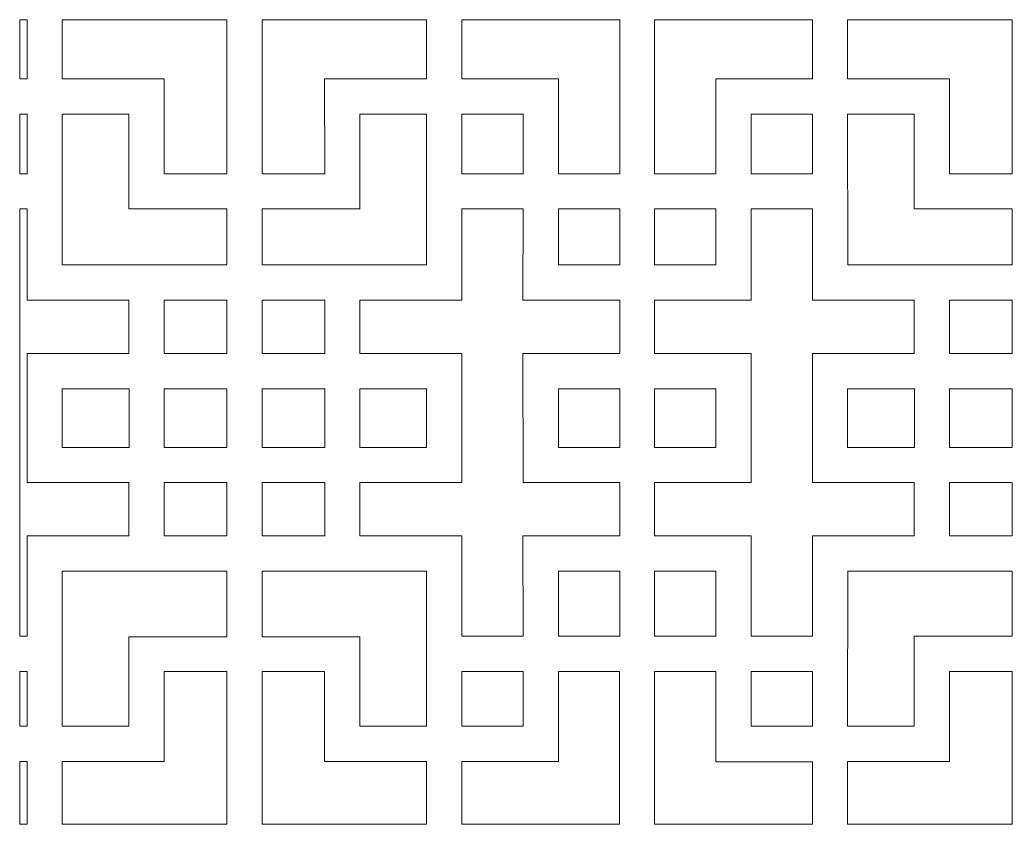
# Model space of a CAD drawing. Header units: centimetres. Extents: x -193 to 324, y -200 to 64.
# Drawn here: x -193.1 to -142.4, y -152.9 to -111.8 of the extents above; entities that cross this region are included whole.
import ezdxf

# ---------------------------------------------------------------- set-up
doc = ezdxf.new("R2010")
doc.units = ezdxf.units.CM
doc.header["$MEASUREMENT"] = 0
doc.layers.add('layer 1', color=7, linetype='Continuous')

msp = doc.modelspace()

# ---------------------------------------------------------------- linework, layer by layer
at = {"layer": 'layer 1', "color": 114, "lineweight": 9}
for points, knots in [([(-193.07662, -114.83932), (-193.07662, -114.83932), (-193.0766, -111.82932), (-193.0766, -111.82932), (-193.0766, -111.82932), (-193.0766, -111.82932), (-192.71046, -111.82932), (-192.71046, -111.82932), (-192.71046, -111.82932), (-192.71046, -111.82932), (-192.71046, -114.83932), (-192.71046, -114.83932), (-192.71046, -114.83932), (-192.71046, -114.83932), (-193.07662, -114.83932), (-193.07662, -114.83932)], [0, 0, 0, 0, 0.2, 0.2, 0.2, 0.2, 0.4, 0.4, 0.4, 0.4, 0.6, 0.6, 0.6, 0.6, 1, 1, 1, 1]), ([(-182.50546, -111.82932), (-182.50546, -111.82932), (-182.50546, -119.68432), (-182.50546, -119.68432), (-182.50546, -119.68432), (-182.50546, -119.68432), (-185.70546, -119.68432), (-185.70546, -119.68432), (-185.70546, -119.68432), (-185.70546, -119.68432), (-185.70296, -114.83932), (-185.70296, -114.83932), (-185.70296, -114.83932), (-185.70296, -114.83932), (-190.90796, -114.83932), (-190.90796, -114.83932), (-190.90796, -114.83932), (-190.90796, -114.83932), (-190.90796, -111.82932), (-190.90796, -111.82932), (-190.90796, -111.82932), (-190.90796, -111.82932), (-182.50546, -111.82932), (-182.50546, -111.82932)], [0, 0, 0, 0, 0.14285714, 0.14285714, 0.14285714, 0.14285714, 0.28571429, 0.28571429, 0.28571429, 0.28571429, 0.42857143, 0.42857143, 0.42857143, 0.42857143, 0.57142857, 0.57142857, 0.57142857, 0.57142857, 0.71428571, 0.71428571, 0.71428571, 0.71428571, 1, 1, 1, 1]), ([(-180.7059, -111.82932), (-180.7059, -111.82932), (-180.7059, -119.68432), (-180.7059, -119.68432), (-180.7059, -119.68432), (-180.7059, -119.68432), (-177.5059, -119.68432), (-177.5059, -119.68432), (-177.5059, -119.68432), (-177.5059, -119.68432), (-177.5084, -114.83932), (-177.5084, -114.83932), (-177.5084, -114.83932), (-177.5084, -114.83932), (-172.3034, -114.83932), (-172.3034, -114.83932), (-172.3034, -114.83932), (-172.3034, -114.83932), (-172.3034, -111.82932), (-172.3034, -111.82932), (-172.3034, -111.82932), (-172.3034, -111.82932), (-180.7059, -111.82932), (-180.7059, -111.82932)], [0, 0, 0, 0, 0.14285714, 0.14285714, 0.14285714, 0.14285714, 0.28571429, 0.28571429, 0.28571429, 0.28571429, 0.42857143, 0.42857143, 0.42857143, 0.42857143, 0.57142857, 0.57142857, 0.57142857, 0.57142857, 0.71428571, 0.71428571, 0.71428571, 0.71428571, 1, 1, 1, 1]), ([(-162.4384, -111.82932), (-162.4384, -111.82932), (-162.4384, -119.68432), (-162.4384, -119.68432), (-162.4384, -119.68432), (-162.4384, -119.68432), (-165.57091, -119.68432), (-165.57091, -119.68432), (-165.57091, -119.68432), (-165.57091, -119.68432), (-165.5684, -114.83932), (-165.5684, -114.83932), (-165.5684, -114.83932), (-165.5684, -114.83932), (-170.5009, -114.83932), (-170.5009, -114.83932), (-170.5009, -114.83932), (-170.5009, -114.83932), (-170.5009, -111.82932), (-170.5009, -111.82932), (-170.5009, -111.82932), (-170.5009, -111.82932), (-162.4384, -111.82932), (-162.4384, -111.82932)], [0, 0, 0, 0, 0.14285714, 0.14285714, 0.14285714, 0.14285714, 0.28571429, 0.28571429, 0.28571429, 0.28571429, 0.42857143, 0.42857143, 0.42857143, 0.42857143, 0.57142857, 0.57142857, 0.57142857, 0.57142857, 0.71428571, 0.71428571, 0.71428571, 0.71428571, 1, 1, 1, 1]), ([(-157.5284, -114.83932), (-157.5284, -114.83932), (-157.5284, -119.68432), (-157.5284, -119.68432), (-157.5284, -119.68432), (-157.5284, -119.68432), (-160.6584, -119.68432), (-160.6584, -119.68432), (-160.6584, -119.68432), (-160.6584, -119.68432), (-160.6584, -111.82932), (-160.6584, -111.82932), (-160.6584, -111.82932), (-160.6584, -111.82932), (-152.5959, -111.82932), (-152.5959, -111.82932), (-152.5959, -111.82932), (-152.5959, -111.82932), (-152.5959, -114.83932), (-152.5959, -114.83932), (-152.5959, -114.83932), (-152.5959, -114.83932), (-157.5284, -114.83932), (-157.5284, -114.83932)], [0, 0, 0, 0, 0.14285714, 0.14285714, 0.14285714, 0.14285714, 0.28571429, 0.28571429, 0.28571429, 0.28571429, 0.42857143, 0.42857143, 0.42857143, 0.42857143, 0.57142857, 0.57142857, 0.57142857, 0.57142857, 0.71428571, 0.71428571, 0.71428571, 0.71428571, 1, 1, 1, 1]), ([(-142.3909, -119.68432), (-142.3909, -119.68432), (-145.5909, -119.68432), (-145.5909, -119.68432), (-145.5909, -119.68432), (-145.5909, -119.68432), (-145.58841, -114.83932), (-145.58841, -114.83932), (-145.58841, -114.83932), (-145.58841, -114.83932), (-150.7934, -114.83932), (-150.7934, -114.83932), (-150.7934, -114.83932), (-150.7934, -114.83932), (-150.7934, -111.82932), (-150.7934, -111.82932), (-150.7934, -111.82932), (-150.7934, -111.82932), (-142.3909, -111.82932), (-142.3909, -111.82932), (-142.3909, -111.82932), (-142.3909, -111.82932), (-142.3909, -119.68432), (-142.3909, -119.68432)], [0, 0, 0, 0, 0.14285714, 0.14285714, 0.14285714, 0.14285714, 0.28571429, 0.28571429, 0.28571429, 0.28571429, 0.42857143, 0.42857143, 0.42857143, 0.42857143, 0.57142857, 0.57142857, 0.57142857, 0.57142857, 0.71428571, 0.71428571, 0.71428571, 0.71428571, 1, 1, 1, 1]), ([(-193.07662, -119.68682), (-193.07662, -119.68682), (-193.07662, -116.63932), (-193.07662, -116.63932), (-193.07662, -116.63932), (-193.07662, -116.63932), (-192.71046, -116.63932), (-192.71046, -116.63932), (-192.71046, -116.63932), (-192.71046, -116.63932), (-192.71046, -119.68682), (-192.71046, -119.68682), (-192.71046, -119.68682), (-192.71046, -119.68682), (-193.07662, -119.68682), (-193.07662, -119.68682)], [0, 0, 0, 0, 0.2, 0.2, 0.2, 0.2, 0.4, 0.4, 0.4, 0.4, 0.6, 0.6, 0.6, 0.6, 1, 1, 1, 1]), ([(-187.50546, -121.48682), (-187.50546, -121.48682), (-182.50546, -121.48182), (-182.50546, -121.48182), (-182.50546, -121.48182), (-182.50546, -121.48182), (-182.50546, -124.34182), (-182.50546, -124.34182), (-182.50546, -124.34182), (-182.50546, -124.34182), (-190.90796, -124.34182), (-190.90796, -124.34182), (-190.90796, -124.34182), (-190.90796, -124.34182), (-190.90796, -116.63932), (-190.90796, -116.63932), (-190.90796, -116.63932), (-190.90796, -116.63932), (-187.50546, -116.63932), (-187.50546, -116.63932), (-187.50546, -116.63932), (-187.50546, -116.63932), (-187.50546, -121.48682), (-187.50546, -121.48682)], [0, 0, 0, 0, 0.14285714, 0.14285714, 0.14285714, 0.14285714, 0.28571429, 0.28571429, 0.28571429, 0.28571429, 0.42857143, 0.42857143, 0.42857143, 0.42857143, 0.57142857, 0.57142857, 0.57142857, 0.57142857, 0.71428571, 0.71428571, 0.71428571, 0.71428571, 1, 1, 1, 1]), ([(-175.7059, -121.48682), (-175.7059, -121.48682), (-180.7059, -121.48182), (-180.7059, -121.48182), (-180.7059, -121.48182), (-180.7059, -121.48182), (-180.7059, -124.34182), (-180.7059, -124.34182), (-180.7059, -124.34182), (-180.7059, -124.34182), (-172.3034, -124.34182), (-172.3034, -124.34182), (-172.3034, -124.34182), (-172.3034, -124.34182), (-172.3034, -116.63932), (-172.3034, -116.63932), (-172.3034, -116.63932), (-172.3034, -116.63932), (-175.7059, -116.63932), (-175.7059, -116.63932), (-175.7059, -116.63932), (-175.7059, -116.63932), (-175.7059, -121.48682), (-175.7059, -121.48682)], [0, 0, 0, 0, 0.14285714, 0.14285714, 0.14285714, 0.14285714, 0.28571429, 0.28571429, 0.28571429, 0.28571429, 0.42857143, 0.42857143, 0.42857143, 0.42857143, 0.57142857, 0.57142857, 0.57142857, 0.57142857, 0.71428571, 0.71428571, 0.71428571, 0.71428571, 1, 1, 1, 1]), ([(-167.3684, -119.68682), (-167.3684, -119.68682), (-170.5009, -119.68682), (-170.5009, -119.68682), (-170.5009, -119.68682), (-170.5009, -119.68682), (-170.5009, -116.63932), (-170.5009, -116.63932), (-170.5009, -116.63932), (-170.5009, -116.63932), (-167.3684, -116.63932), (-167.3684, -116.63932), (-167.3684, -116.63932), (-167.3684, -116.63932), (-167.3684, -119.68682), (-167.3684, -119.68682)], [0, 0, 0, 0, 0.2, 0.2, 0.2, 0.2, 0.4, 0.4, 0.4, 0.4, 0.6, 0.6, 0.6, 0.6, 1, 1, 1, 1]), ([(-152.5959, -119.68682), (-152.5959, -119.68682), (-155.7284, -119.68682), (-155.7284, -119.68682), (-155.7284, -119.68682), (-155.7284, -119.68682), (-155.7284, -116.63932), (-155.7284, -116.63932), (-155.7284, -116.63932), (-155.7284, -116.63932), (-152.5959, -116.63932), (-152.5959, -116.63932), (-152.5959, -116.63932), (-152.5959, -116.63932), (-152.5959, -119.68682), (-152.5959, -119.68682)], [0, 0, 0, 0, 0.2, 0.2, 0.2, 0.2, 0.4, 0.4, 0.4, 0.4, 0.6, 0.6, 0.6, 0.6, 1, 1, 1, 1]), ([(-147.3909, -121.48682), (-147.3909, -121.48682), (-142.3909, -121.4856), (-142.3909, -121.4856), (-142.3909, -121.4856), (-142.3909, -121.4856), (-142.3909, -124.34182), (-142.3909, -124.34182), (-142.3909, -124.34182), (-142.3909, -124.34182), (-150.788, -124.34182), (-150.788, -124.34182), (-150.788, -124.34182), (-150.788, -124.34182), (-150.7934, -116.63932), (-150.7934, -116.63932), (-150.7934, -116.63932), (-150.7934, -116.63932), (-147.3909, -116.63932), (-147.3909, -116.63932), (-147.3909, -116.63932), (-147.3909, -116.63932), (-147.3909, -121.48682), (-147.3909, -121.48682)], [0, 0, 0, 0, 0.14285714, 0.14285714, 0.14285714, 0.14285714, 0.28571429, 0.28571429, 0.28571429, 0.28571429, 0.42857143, 0.42857143, 0.42857143, 0.42857143, 0.57142857, 0.57142857, 0.57142857, 0.57142857, 0.71428571, 0.71428571, 0.71428571, 0.71428571, 1, 1, 1, 1]), ([(-193.07662, -143.30683), (-193.07662, -143.30683), (-193.0766, -121.4818), (-193.0766, -121.4818), (-193.0766, -121.4818), (-193.0766, -121.4818), (-192.71046, -121.48182), (-192.71046, -121.48182), (-192.71046, -121.48182), (-192.71046, -121.48182), (-192.71046, -126.14432), (-192.71046, -126.14432), (-192.71046, -126.14432), (-192.71046, -126.14432), (-187.50546, -126.14183), (-187.50546, -126.14183), (-187.50546, -126.14183), (-187.50546, -126.14183), (-187.50546, -128.86183), (-187.50546, -128.86183), (-187.50546, -128.86183), (-187.50546, -128.86183), (-192.71046, -128.86182), (-192.71046, -128.86182), (-192.71046, -128.86182), (-192.71046, -128.86182), (-192.71046, -135.45683), (-192.71046, -135.45683), (-192.71046, -135.45683), (-192.71046, -135.45683), (-187.50546, -135.45682), (-187.50546, -135.45682), (-187.50546, -135.45682), (-187.50546, -135.45682), (-187.50546, -138.16933), (-187.50546, -138.16933), (-187.50546, -138.16933), (-187.50546, -138.16933), (-192.71046, -138.16933), (-192.71046, -138.16933), (-192.71046, -138.16933), (-192.71046, -138.16933), (-192.71046, -143.30683), (-192.71046, -143.30683), (-192.71046, -143.30683), (-192.71046, -143.30683), (-193.07662, -143.30683), (-193.07662, -143.30683)], [0, 0, 0, 0, 0.07692308, 0.07692308, 0.07692308, 0.07692308, 0.15384615, 0.15384615, 0.15384615, 0.15384615, 0.23076923, 0.23076923, 0.23076923, 0.23076923, 0.30769231, 0.30769231, 0.30769231, 0.30769231, 0.38461538, 0.38461538, 0.38461538, 0.38461538, 0.46153846, 0.46153846, 0.46153846, 0.46153846, 0.53846154, 0.53846154, 0.53846154, 0.53846154, 0.61538462, 0.61538462, 0.61538462, 0.61538462, 0.69230769, 0.69230769, 0.69230769, 0.69230769, 0.76923077, 0.76923077, 0.76923077, 0.76923077, 0.84615385, 0.84615385, 0.84615385, 0.84615385, 1, 1, 1, 1]), ([(-167.38588, -128.86183), (-167.38588, -128.86183), (-167.3734, -135.45683), (-167.3734, -135.45683), (-167.3734, -135.45683), (-167.3734, -135.45683), (-162.4384, -135.45682), (-162.4384, -135.45682), (-162.4384, -135.45682), (-162.4384, -135.45682), (-162.4384, -138.16933), (-162.4384, -138.16933), (-162.4384, -138.16933), (-162.4384, -138.16933), (-167.38587, -138.16933), (-167.38587, -138.16933), (-167.38587, -138.16933), (-167.38587, -138.16933), (-167.3734, -143.30683), (-167.3734, -143.30683), (-167.3734, -143.30683), (-167.3734, -143.30683), (-170.5009, -143.30683), (-170.5009, -143.30683), (-170.5009, -143.30683), (-170.5009, -143.30683), (-170.5009, -138.16933), (-170.5009, -138.16933), (-170.5009, -138.16933), (-170.5009, -138.16933), (-175.7059, -138.16933), (-175.7059, -138.16933), (-175.7059, -138.16933), (-175.7059, -138.16933), (-175.7059, -135.45682), (-175.7059, -135.45682), (-175.7059, -135.45682), (-175.7059, -135.45682), (-170.5009, -135.45683), (-170.5009, -135.45683), (-170.5009, -135.45683), (-170.5009, -135.45683), (-170.5009, -128.86182), (-170.5009, -128.86182), (-170.5009, -128.86182), (-170.5009, -128.86182), (-175.7059, -128.86183), (-175.7059, -128.86183), (-175.7059, -128.86183), (-175.7059, -128.86183), (-175.7059, -126.14183), (-175.7059, -126.14183), (-175.7059, -126.14183), (-175.7059, -126.14183), (-170.5009, -126.14432), (-170.5009, -126.14432), (-170.5009, -126.14432), (-170.5009, -126.14432), (-170.5009, -121.48182), (-170.5009, -121.48182), (-170.5009, -121.48182), (-170.5009, -121.48182), (-167.3734, -121.48182), (-167.3734, -121.48182), (-167.3734, -121.48182), (-167.3734, -121.48182), (-167.38587, -126.14183), (-167.38587, -126.14183), (-167.38587, -126.14183), (-167.38587, -126.14183), (-162.4384, -126.14183), (-162.4384, -126.14183), (-162.4384, -126.14183), (-162.4384, -126.14183), (-162.4384, -128.86183), (-162.4384, -128.86183), (-162.4384, -128.86183), (-162.4384, -128.86183), (-167.38588, -128.86183), (-167.38588, -128.86183)], [0, 0, 0, 0, 0.04761905, 0.04761905, 0.04761905, 0.04761905, 0.0952381, 0.0952381, 0.0952381, 0.0952381, 0.14285714, 0.14285714, 0.14285714, 0.14285714, 0.19047619, 0.19047619, 0.19047619, 0.19047619, 0.23809524, 0.23809524, 0.23809524, 0.23809524, 0.28571429, 0.28571429, 0.28571429, 0.28571429, 0.33333333, 0.33333333, 0.33333333, 0.33333333, 0.38095238, 0.38095238, 0.38095238, 0.38095238, 0.42857143, 0.42857143, 0.42857143, 0.42857143, 0.47619048, 0.47619048, 0.47619048, 0.47619048, 0.52380952, 0.52380952, 0.52380952, 0.52380952, 0.57142857, 0.57142857, 0.57142857, 0.57142857, 0.61904762, 0.61904762, 0.61904762, 0.61904762, 0.66666667, 0.66666667, 0.66666667, 0.66666667, 0.71428571, 0.71428571, 0.71428571, 0.71428571, 0.76190476, 0.76190476, 0.76190476, 0.76190476, 0.80952381, 0.80952381, 0.80952381, 0.80952381, 0.85714286, 0.85714286, 0.85714286, 0.85714286, 0.9047619, 0.9047619, 0.9047619, 0.9047619, 1, 1, 1, 1]), ([(-162.4384, -124.34432), (-162.4384, -124.34432), (-165.5709, -124.34432), (-165.5709, -124.34432), (-165.5709, -124.34432), (-165.5709, -124.34432), (-165.5709, -121.48682), (-165.5709, -121.48682), (-165.5709, -121.48682), (-165.5709, -121.48682), (-162.4384, -121.48682), (-162.4384, -121.48682), (-162.4384, -121.48682), (-162.4384, -121.48682), (-162.4384, -124.34432), (-162.4384, -124.34432)], [0, 0, 0, 0, 0.2, 0.2, 0.2, 0.2, 0.4, 0.4, 0.4, 0.4, 0.6, 0.6, 0.6, 0.6, 1, 1, 1, 1]), ([(-152.59591, -135.45682), (-152.59591, -135.45682), (-152.5959, -128.86184), (-152.5959, -128.86184), (-152.5959, -128.86184), (-152.5959, -128.86184), (-147.3909, -128.86183), (-147.3909, -128.86183), (-147.3909, -128.86183), (-147.3909, -128.86183), (-147.3909, -126.14183), (-147.3909, -126.14183), (-147.3909, -126.14183), (-147.3909, -126.14183), (-152.5959, -126.14183), (-152.5959, -126.14183), (-152.5959, -126.14183), (-152.5959, -126.14183), (-152.5959, -121.48182), (-152.5959, -121.48182), (-152.5959, -121.48182), (-152.5959, -121.48182), (-155.7234, -121.48182), (-155.7234, -121.48182), (-155.7234, -121.48182), (-155.7234, -121.48182), (-155.7234, -126.14431), (-155.7234, -126.14431), (-155.7234, -126.14431), (-155.7234, -126.14431), (-160.6584, -126.14183), (-160.6584, -126.14183), (-160.6584, -126.14183), (-160.6584, -126.14183), (-160.6584, -128.86183), (-160.6584, -128.86183), (-160.6584, -128.86183), (-160.6584, -128.86183), (-155.7234, -128.86183), (-155.7234, -128.86183), (-155.7234, -128.86183), (-155.7234, -128.86183), (-155.7234, -135.45681), (-155.7234, -135.45681), (-155.7234, -135.45681), (-155.7234, -135.45681), (-160.6584, -135.45682), (-160.6584, -135.45682), (-160.6584, -135.45682), (-160.6584, -135.45682), (-160.6584, -138.16933), (-160.6584, -138.16933), (-160.6584, -138.16933), (-160.6584, -138.16933), (-155.7234, -138.16932), (-155.7234, -138.16932), (-155.7234, -138.16932), (-155.7234, -138.16932), (-155.7234, -143.30683), (-155.7234, -143.30683), (-155.7234, -143.30683), (-155.7234, -143.30683), (-152.5959, -143.30683), (-152.5959, -143.30683), (-152.5959, -143.30683), (-152.5959, -143.30683), (-152.5959, -138.16933), (-152.5959, -138.16933), (-152.5959, -138.16933), (-152.5959, -138.16933), (-147.3909, -138.16933), (-147.3909, -138.16933), (-147.3909, -138.16933), (-147.3909, -138.16933), (-147.3909, -135.45682), (-147.3909, -135.45682), (-147.3909, -135.45682), (-147.3909, -135.45682), (-152.59591, -135.45682), (-152.59591, -135.45682)], [0, 0, 0, 0, 0.04761905, 0.04761905, 0.04761905, 0.04761905, 0.0952381, 0.0952381, 0.0952381, 0.0952381, 0.14285714, 0.14285714, 0.14285714, 0.14285714, 0.19047619, 0.19047619, 0.19047619, 0.19047619, 0.23809524, 0.23809524, 0.23809524, 0.23809524, 0.28571429, 0.28571429, 0.28571429, 0.28571429, 0.33333333, 0.33333333, 0.33333333, 0.33333333, 0.38095238, 0.38095238, 0.38095238, 0.38095238, 0.42857143, 0.42857143, 0.42857143, 0.42857143, 0.47619048, 0.47619048, 0.47619048, 0.47619048, 0.52380952, 0.52380952, 0.52380952, 0.52380952, 0.57142857, 0.57142857, 0.57142857, 0.57142857, 0.61904762, 0.61904762, 0.61904762, 0.61904762, 0.66666667, 0.66666667, 0.66666667, 0.66666667, 0.71428571, 0.71428571, 0.71428571, 0.71428571, 0.76190476, 0.76190476, 0.76190476, 0.76190476, 0.80952381, 0.80952381, 0.80952381, 0.80952381, 0.85714286, 0.85714286, 0.85714286, 0.85714286, 0.9047619, 0.9047619, 0.9047619, 0.9047619, 1, 1, 1, 1]), ([(-157.5284, -124.34432), (-157.5284, -124.34432), (-160.6584, -124.34432), (-160.6584, -124.34432), (-160.6584, -124.34432), (-160.6584, -124.34432), (-160.6584, -121.48682), (-160.6584, -121.48682), (-160.6584, -121.48682), (-160.6584, -121.48682), (-157.5284, -121.48682), (-157.5284, -121.48682), (-157.5284, -121.48682), (-157.5284, -121.48682), (-157.5284, -124.34432), (-157.5284, -124.34432)], [0, 0, 0, 0, 0.2, 0.2, 0.2, 0.2, 0.4, 0.4, 0.4, 0.4, 0.6, 0.6, 0.6, 0.6, 1, 1, 1, 1]), ([(-185.70546, -128.86432), (-185.70546, -128.86432), (-182.50546, -128.86432), (-182.50546, -128.86432), (-182.50546, -128.86432), (-182.50546, -128.86432), (-182.50546, -126.14183), (-182.50546, -126.14183), (-182.50546, -126.14183), (-182.50546, -126.14183), (-185.70546, -126.14183), (-185.70546, -126.14183), (-185.70546, -126.14183), (-185.70546, -126.14183), (-185.70546, -128.86432), (-185.70546, -128.86432)], [0, 0, 0, 0, 0.2, 0.2, 0.2, 0.2, 0.4, 0.4, 0.4, 0.4, 0.6, 0.6, 0.6, 0.6, 1, 1, 1, 1]), ([(-177.5059, -128.86432), (-177.5059, -128.86432), (-180.7059, -128.86432), (-180.7059, -128.86432), (-180.7059, -128.86432), (-180.7059, -128.86432), (-180.7059, -126.14183), (-180.7059, -126.14183), (-180.7059, -126.14183), (-180.7059, -126.14183), (-177.5059, -126.14183), (-177.5059, -126.14183), (-177.5059, -126.14183), (-177.5059, -126.14183), (-177.5059, -128.86432), (-177.5059, -128.86432)], [0, 0, 0, 0, 0.2, 0.2, 0.2, 0.2, 0.4, 0.4, 0.4, 0.4, 0.6, 0.6, 0.6, 0.6, 1, 1, 1, 1]), ([(-142.39141, -128.86596), (-142.39141, -128.86596), (-145.5893, -128.86596), (-145.5893, -128.86596), (-145.5893, -128.86596), (-145.5893, -128.86596), (-145.5893, -126.1396), (-145.5893, -126.1396), (-145.5893, -126.1396), (-145.5893, -126.1396), (-142.39141, -126.1396), (-142.39141, -126.1396), (-142.39141, -126.1396), (-142.39141, -126.1396), (-142.39141, -128.86596), (-142.39141, -128.86596)], [0, 0, 0, 0, 0.2, 0.2, 0.2, 0.2, 0.4, 0.4, 0.4, 0.4, 0.6, 0.6, 0.6, 0.6, 1, 1, 1, 1]), ([(-190.90796, -133.65682), (-190.90796, -133.65682), (-187.50046, -133.65682), (-187.50046, -133.65682), (-187.50046, -133.65682), (-187.50046, -133.65682), (-187.50046, -130.66683), (-187.50046, -130.66683), (-187.50046, -130.66683), (-187.50046, -130.66683), (-190.90796, -130.66683), (-190.90796, -130.66683), (-190.90796, -130.66683), (-190.90796, -130.66683), (-190.90796, -133.65682), (-190.90796, -133.65682)], [0, 0, 0, 0, 0.2, 0.2, 0.2, 0.2, 0.4, 0.4, 0.4, 0.4, 0.6, 0.6, 0.6, 0.6, 1, 1, 1, 1]), ([(-185.70546, -133.65682), (-185.70546, -133.65682), (-182.50546, -133.65682), (-182.50546, -133.65682), (-182.50546, -133.65682), (-182.50546, -133.65682), (-182.50546, -130.66183), (-182.50546, -130.66183), (-182.50546, -130.66183), (-182.50546, -130.66183), (-185.70546, -130.66183), (-185.70546, -130.66183), (-185.70546, -130.66183), (-185.70546, -130.66183), (-185.70546, -133.65682), (-185.70546, -133.65682)], [0, 0, 0, 0, 0.2, 0.2, 0.2, 0.2, 0.4, 0.4, 0.4, 0.4, 0.6, 0.6, 0.6, 0.6, 1, 1, 1, 1]), ([(-177.5059, -133.65682), (-177.5059, -133.65682), (-180.7059, -133.65682), (-180.7059, -133.65682), (-180.7059, -133.65682), (-180.7059, -133.65682), (-180.7059, -130.66183), (-180.7059, -130.66183), (-180.7059, -130.66183), (-180.7059, -130.66183), (-177.5059, -130.66183), (-177.5059, -130.66183), (-177.5059, -130.66183), (-177.5059, -130.66183), (-177.5059, -133.65682), (-177.5059, -133.65682)], [0, 0, 0, 0, 0.2, 0.2, 0.2, 0.2, 0.4, 0.4, 0.4, 0.4, 0.6, 0.6, 0.6, 0.6, 1, 1, 1, 1]), ([(-172.3034, -133.65682), (-172.3034, -133.65682), (-175.7109, -133.65682), (-175.7109, -133.65682), (-175.7109, -133.65682), (-175.7109, -133.65682), (-175.7109, -130.66683), (-175.7109, -130.66683), (-175.7109, -130.66683), (-175.7109, -130.66683), (-172.3034, -130.66683), (-172.3034, -130.66683), (-172.3034, -130.66683), (-172.3034, -130.66683), (-172.3034, -133.65682), (-172.3034, -133.65682)], [0, 0, 0, 0, 0.2, 0.2, 0.2, 0.2, 0.4, 0.4, 0.4, 0.4, 0.6, 0.6, 0.6, 0.6, 1, 1, 1, 1]), ([(-162.4384, -133.65933), (-162.4384, -133.65933), (-165.5684, -133.65933), (-165.5684, -133.65933), (-165.5684, -133.65933), (-165.5684, -133.65933), (-165.5684, -130.66183), (-165.5684, -130.66183), (-165.5684, -130.66183), (-165.5684, -130.66183), (-162.4384, -130.66183), (-162.4384, -130.66183), (-162.4384, -130.66183), (-162.4384, -130.66183), (-162.4384, -133.65933), (-162.4384, -133.65933)], [0, 0, 0, 0, 0.2, 0.2, 0.2, 0.2, 0.4, 0.4, 0.4, 0.4, 0.6, 0.6, 0.6, 0.6, 1, 1, 1, 1]), ([(-157.5284, -133.65933), (-157.5284, -133.65933), (-160.6609, -133.65933), (-160.6609, -133.65933), (-160.6609, -133.65933), (-160.6609, -133.65933), (-160.6609, -130.66183), (-160.6609, -130.66183), (-160.6609, -130.66183), (-160.6609, -130.66183), (-157.5284, -130.66183), (-157.5284, -130.66183), (-157.5284, -130.66183), (-157.5284, -130.66183), (-157.5284, -133.65933), (-157.5284, -133.65933)], [0, 0, 0, 0, 0.2, 0.2, 0.2, 0.2, 0.4, 0.4, 0.4, 0.4, 0.6, 0.6, 0.6, 0.6, 1, 1, 1, 1]), ([(-147.3859, -133.65682), (-147.3859, -133.65682), (-150.7934, -133.65682), (-150.7934, -133.65682), (-150.7934, -133.65682), (-150.7934, -133.65682), (-150.7934, -130.66683), (-150.7934, -130.66683), (-150.7934, -130.66683), (-150.7934, -130.66683), (-147.3859, -130.66683), (-147.3859, -130.66683), (-147.3859, -130.66683), (-147.3859, -130.66683), (-147.3859, -133.65682), (-147.3859, -133.65682)], [0, 0, 0, 0, 0.2, 0.2, 0.2, 0.2, 0.4, 0.4, 0.4, 0.4, 0.6, 0.6, 0.6, 0.6, 1, 1, 1, 1]), ([(-142.3909, -133.65682), (-142.3909, -133.65682), (-145.5909, -133.65682), (-145.5909, -133.65682), (-145.5909, -133.65682), (-145.5909, -133.65682), (-145.5909, -130.66183), (-145.5909, -130.66183), (-145.5909, -130.66183), (-145.5909, -130.66183), (-142.3909, -130.66183), (-142.3909, -130.66183), (-142.3909, -130.66183), (-142.3909, -130.66183), (-142.3909, -133.65682), (-142.3909, -133.65682)], [0, 0, 0, 0, 0.2, 0.2, 0.2, 0.2, 0.4, 0.4, 0.4, 0.4, 0.6, 0.6, 0.6, 0.6, 1, 1, 1, 1]), ([(-185.70546, -138.17182), (-185.70546, -138.17182), (-182.50546, -138.17182), (-182.50546, -138.17182), (-182.50546, -138.17182), (-182.50546, -138.17182), (-182.50546, -135.45682), (-182.50546, -135.45682), (-182.50546, -135.45682), (-182.50546, -135.45682), (-185.70546, -135.45682), (-185.70546, -135.45682), (-185.70546, -135.45682), (-185.70546, -135.45682), (-185.70546, -138.17182), (-185.70546, -138.17182)], [0, 0, 0, 0, 0.2, 0.2, 0.2, 0.2, 0.4, 0.4, 0.4, 0.4, 0.6, 0.6, 0.6, 0.6, 1, 1, 1, 1]), ([(-177.5059, -138.17182), (-177.5059, -138.17182), (-180.7059, -138.17182), (-180.7059, -138.17182), (-180.7059, -138.17182), (-180.7059, -138.17182), (-180.7059, -135.45682), (-180.7059, -135.45682), (-180.7059, -135.45682), (-180.7059, -135.45682), (-177.5059, -135.45682), (-177.5059, -135.45682), (-177.5059, -135.45682), (-177.5059, -135.45682), (-177.5059, -138.17182), (-177.5059, -138.17182)], [0, 0, 0, 0, 0.2, 0.2, 0.2, 0.2, 0.4, 0.4, 0.4, 0.4, 0.6, 0.6, 0.6, 0.6, 1, 1, 1, 1]), ([(-142.3909, -138.17182), (-142.3909, -138.17182), (-145.5909, -138.17182), (-145.5909, -138.17182), (-145.5909, -138.17182), (-145.5909, -138.17182), (-145.5909, -135.45682), (-145.5909, -135.45682), (-145.5909, -135.45682), (-145.5909, -135.45682), (-142.3909, -135.45682), (-142.3909, -135.45682), (-142.3909, -135.45682), (-142.3909, -135.45682), (-142.3909, -138.17182), (-142.3909, -138.17182)], [0, 0, 0, 0, 0.2, 0.2, 0.2, 0.2, 0.4, 0.4, 0.4, 0.4, 0.6, 0.6, 0.6, 0.6, 1, 1, 1, 1]), ([(-190.90796, -139.97183), (-190.90796, -139.97183), (-190.90796, -147.89682), (-190.90796, -147.89682), (-190.90796, -147.89682), (-190.90796, -147.89682), (-187.50393, -147.89682), (-187.50393, -147.89682), (-187.50393, -147.89682), (-187.50393, -147.89682), (-187.50546, -143.34057), (-187.50546, -143.34057), (-187.50546, -143.34057), (-187.50546, -143.34057), (-182.50546, -143.34057), (-182.50546, -143.34057), (-182.50546, -143.34057), (-182.50546, -143.34057), (-182.50546, -139.97183), (-182.50546, -139.97183), (-182.50546, -139.97183), (-182.50546, -139.97183), (-190.90796, -139.97183), (-190.90796, -139.97183)], [0, 0, 0, 0, 0.14285714, 0.14285714, 0.14285714, 0.14285714, 0.28571429, 0.28571429, 0.28571429, 0.28571429, 0.42857143, 0.42857143, 0.42857143, 0.42857143, 0.57142857, 0.57142857, 0.57142857, 0.57142857, 0.71428571, 0.71428571, 0.71428571, 0.71428571, 1, 1, 1, 1]), ([(-172.3034, -139.97183), (-172.3034, -139.97183), (-172.3034, -147.89682), (-172.3034, -147.89682), (-172.3034, -147.89682), (-172.3034, -147.89682), (-175.70743, -147.89682), (-175.70743, -147.89682), (-175.70743, -147.89682), (-175.70743, -147.89682), (-175.7059, -143.34057), (-175.7059, -143.34057), (-175.7059, -143.34057), (-175.7059, -143.34057), (-180.7059, -143.34057), (-180.7059, -143.34057), (-180.7059, -143.34057), (-180.7059, -143.34057), (-180.7059, -139.97183), (-180.7059, -139.97183), (-180.7059, -139.97183), (-180.7059, -139.97183), (-172.3034, -139.97183), (-172.3034, -139.97183)], [0, 0, 0, 0, 0.14285714, 0.14285714, 0.14285714, 0.14285714, 0.28571429, 0.28571429, 0.28571429, 0.28571429, 0.42857143, 0.42857143, 0.42857143, 0.42857143, 0.57142857, 0.57142857, 0.57142857, 0.57142857, 0.71428571, 0.71428571, 0.71428571, 0.71428571, 1, 1, 1, 1]), ([(-162.4384, -143.30433), (-162.4384, -143.30433), (-165.5684, -143.30433), (-165.5684, -143.30433), (-165.5684, -143.30433), (-165.5684, -143.30433), (-165.5684, -139.97183), (-165.5684, -139.97183), (-165.5684, -139.97183), (-165.5684, -139.97183), (-162.4384, -139.97183), (-162.4384, -139.97183), (-162.4384, -139.97183), (-162.4384, -139.97183), (-162.4384, -143.30433), (-162.4384, -143.30433)], [0, 0, 0, 0, 0.2, 0.2, 0.2, 0.2, 0.4, 0.4, 0.4, 0.4, 0.6, 0.6, 0.6, 0.6, 1, 1, 1, 1]), ([(-157.5284, -143.30433), (-157.5284, -143.30433), (-160.6584, -143.30433), (-160.6584, -143.30433), (-160.6584, -143.30433), (-160.6584, -143.30433), (-160.6584, -139.97183), (-160.6584, -139.97183), (-160.6584, -139.97183), (-160.6584, -139.97183), (-157.5284, -139.97183), (-157.5284, -139.97183), (-157.5284, -139.97183), (-157.5284, -139.97183), (-157.5284, -143.30433), (-157.5284, -143.30433)], [0, 0, 0, 0, 0.2, 0.2, 0.2, 0.2, 0.4, 0.4, 0.4, 0.4, 0.6, 0.6, 0.6, 0.6, 1, 1, 1, 1]), ([(-150.77729, -139.97176), (-150.77729, -139.97176), (-142.3909, -139.97183), (-142.3909, -139.97183), (-142.3909, -139.97183), (-142.3909, -139.97183), (-142.3909, -143.30683), (-142.3909, -143.30683), (-142.3909, -143.30683), (-142.3909, -143.30683), (-147.3909, -143.30637), (-147.3909, -143.30637), (-147.3909, -143.30637), (-147.3909, -143.30637), (-147.3909, -147.89682), (-147.3909, -147.89682), (-147.3909, -147.89682), (-147.3909, -147.89682), (-150.7934, -147.89682), (-150.7934, -147.89682), (-150.7934, -147.89682), (-150.7934, -147.89682), (-150.77729, -139.97176), (-150.77729, -139.97176)], [0, 0, 0, 0, 0.14285714, 0.14285714, 0.14285714, 0.14285714, 0.28571429, 0.28571429, 0.28571429, 0.28571429, 0.42857143, 0.42857143, 0.42857143, 0.42857143, 0.57142857, 0.57142857, 0.57142857, 0.57142857, 0.71428571, 0.71428571, 0.71428571, 0.71428571, 1, 1, 1, 1]), ([(-193.07662, -147.89682), (-193.07662, -147.89682), (-193.07662, -145.1068), (-193.07662, -145.1068), (-193.07662, -145.1068), (-193.07662, -145.1068), (-192.71046, -145.10682), (-192.71046, -145.10682), (-192.71046, -145.10682), (-192.71046, -145.10682), (-192.71046, -147.89682), (-192.71046, -147.89682), (-192.71046, -147.89682), (-192.71046, -147.89682), (-193.07662, -147.89682), (-193.07662, -147.89682)], [0, 0, 0, 0, 0.2, 0.2, 0.2, 0.2, 0.4, 0.4, 0.4, 0.4, 0.6, 0.6, 0.6, 0.6, 1, 1, 1, 1]), ([(-182.50546, -152.89682), (-182.50546, -152.89682), (-182.50546, -145.10682), (-182.50546, -145.10682), (-182.50546, -145.10682), (-182.50546, -145.10682), (-185.70296, -145.10682), (-185.70296, -145.10682), (-185.70296, -145.10682), (-185.70296, -145.10682), (-185.70296, -149.69682), (-185.70296, -149.69682), (-185.70296, -149.69682), (-185.70296, -149.69682), (-190.91046, -149.69682), (-190.91046, -149.69682), (-190.91046, -149.69682), (-190.91046, -149.69682), (-190.91046, -152.89682), (-190.91046, -152.89682), (-190.91046, -152.89682), (-190.91046, -152.89682), (-182.50546, -152.89682), (-182.50546, -152.89682)], [0, 0, 0, 0, 0.14285714, 0.14285714, 0.14285714, 0.14285714, 0.28571429, 0.28571429, 0.28571429, 0.28571429, 0.42857143, 0.42857143, 0.42857143, 0.42857143, 0.57142857, 0.57142857, 0.57142857, 0.57142857, 0.71428571, 0.71428571, 0.71428571, 0.71428571, 1, 1, 1, 1]), ([(-180.7059, -152.89682), (-180.7059, -152.89682), (-180.7059, -145.10682), (-180.7059, -145.10682), (-180.7059, -145.10682), (-180.7059, -145.10682), (-177.5084, -145.10682), (-177.5084, -145.10682), (-177.5084, -145.10682), (-177.5084, -145.10682), (-177.5084, -149.69682), (-177.5084, -149.69682), (-177.5084, -149.69682), (-177.5084, -149.69682), (-172.3009, -149.69682), (-172.3009, -149.69682), (-172.3009, -149.69682), (-172.3009, -149.69682), (-172.3009, -152.89682), (-172.3009, -152.89682), (-172.3009, -152.89682), (-172.3009, -152.89682), (-180.7059, -152.89682), (-180.7059, -152.89682)], [0, 0, 0, 0, 0.14285714, 0.14285714, 0.14285714, 0.14285714, 0.28571429, 0.28571429, 0.28571429, 0.28571429, 0.42857143, 0.42857143, 0.42857143, 0.42857143, 0.57142857, 0.57142857, 0.57142857, 0.57142857, 0.71428571, 0.71428571, 0.71428571, 0.71428571, 1, 1, 1, 1]), ([(-167.3684, -147.89682), (-167.3684, -147.89682), (-170.5009, -147.89682), (-170.5009, -147.89682), (-170.5009, -147.89682), (-170.5009, -147.89682), (-170.5009, -145.10682), (-170.5009, -145.10682), (-170.5009, -145.10682), (-170.5009, -145.10682), (-167.3684, -145.10682), (-167.3684, -145.10682), (-167.3684, -145.10682), (-167.3684, -145.10682), (-167.3684, -147.89682), (-167.3684, -147.89682)], [0, 0, 0, 0, 0.2, 0.2, 0.2, 0.2, 0.4, 0.4, 0.4, 0.4, 0.6, 0.6, 0.6, 0.6, 1, 1, 1, 1]), ([(-170.5009, -152.89682), (-170.5009, -152.89682), (-170.5009, -149.69682), (-170.5009, -149.69682), (-170.5009, -149.69682), (-170.5009, -149.69682), (-165.5684, -149.69683), (-165.5684, -149.69683), (-165.5684, -149.69683), (-165.5684, -149.69683), (-165.5684, -145.10682), (-165.5684, -145.10682), (-165.5684, -145.10682), (-165.5684, -145.10682), (-162.4434, -145.10682), (-162.4434, -145.10682), (-162.4434, -145.10682), (-162.4434, -145.10682), (-162.4434, -152.89682), (-162.4434, -152.89682), (-162.4434, -152.89682), (-162.4434, -152.89682), (-170.5009, -152.89682), (-170.5009, -152.89682)], [0, 0, 0, 0, 0.14285714, 0.14285714, 0.14285714, 0.14285714, 0.28571429, 0.28571429, 0.28571429, 0.28571429, 0.42857143, 0.42857143, 0.42857143, 0.42857143, 0.57142857, 0.57142857, 0.57142857, 0.57142857, 0.71428571, 0.71428571, 0.71428571, 0.71428571, 1, 1, 1, 1]), ([(-157.5284, -149.7224), (-157.5284, -149.7224), (-152.5959, -149.7224), (-152.5959, -149.7224), (-152.5959, -149.7224), (-152.5959, -149.7224), (-152.5959, -152.89682), (-152.5959, -152.89682), (-152.5959, -152.89682), (-152.5959, -152.89682), (-160.6534, -152.89682), (-160.6534, -152.89682), (-160.6534, -152.89682), (-160.6534, -152.89682), (-160.6534, -145.10682), (-160.6534, -145.10682), (-160.6534, -145.10682), (-160.6534, -145.10682), (-157.5284, -145.10682), (-157.5284, -145.10682), (-157.5284, -145.10682), (-157.5284, -145.10682), (-157.5284, -149.7224), (-157.5284, -149.7224)], [0, 0, 0, 0, 0.14285714, 0.14285714, 0.14285714, 0.14285714, 0.28571429, 0.28571429, 0.28571429, 0.28571429, 0.42857143, 0.42857143, 0.42857143, 0.42857143, 0.57142857, 0.57142857, 0.57142857, 0.57142857, 0.71428571, 0.71428571, 0.71428571, 0.71428571, 1, 1, 1, 1]), ([(-152.5959, -147.89682), (-152.5959, -147.89682), (-155.7284, -147.89682), (-155.7284, -147.89682), (-155.7284, -147.89682), (-155.7284, -147.89682), (-155.7284, -145.10682), (-155.7284, -145.10682), (-155.7284, -145.10682), (-155.7284, -145.10682), (-152.5959, -145.10682), (-152.5959, -145.10682), (-152.5959, -145.10682), (-152.5959, -145.10682), (-152.5959, -147.89682), (-152.5959, -147.89682)], [0, 0, 0, 0, 0.2, 0.2, 0.2, 0.2, 0.4, 0.4, 0.4, 0.4, 0.6, 0.6, 0.6, 0.6, 1, 1, 1, 1]), ([(-145.58839, -149.69682), (-145.58839, -149.69682), (-145.5884, -145.10682), (-145.5884, -145.10682), (-145.5884, -145.10682), (-145.5884, -145.10682), (-142.3909, -145.10682), (-142.3909, -145.10682), (-142.3909, -145.10682), (-142.3909, -145.10682), (-142.3909, -152.89682), (-142.3909, -152.89682), (-142.3909, -152.89682), (-142.3909, -152.89682), (-150.7959, -152.89682), (-150.7959, -152.89682), (-150.7959, -152.89682), (-150.7959, -152.89682), (-150.7959, -149.69682), (-150.7959, -149.69682), (-150.7959, -149.69682), (-150.7959, -149.69682), (-145.58839, -149.69682), (-145.58839, -149.69682)], [0, 0, 0, 0, 0.14285714, 0.14285714, 0.14285714, 0.14285714, 0.28571429, 0.28571429, 0.28571429, 0.28571429, 0.42857143, 0.42857143, 0.42857143, 0.42857143, 0.57142857, 0.57142857, 0.57142857, 0.57142857, 0.71428571, 0.71428571, 0.71428571, 0.71428571, 1, 1, 1, 1]), ([(-193.07662, -152.89682), (-193.07662, -152.89682), (-193.0766, -149.69682), (-193.0766, -149.69682), (-193.0766, -149.69682), (-193.0766, -149.69682), (-192.71046, -149.69682), (-192.71046, -149.69682), (-192.71046, -149.69682), (-192.71046, -149.69682), (-192.71046, -152.89682), (-192.71046, -152.89682), (-192.71046, -152.89682), (-192.71046, -152.89682), (-193.07662, -152.89682), (-193.07662, -152.89682)], [0, 0, 0, 0, 0.2, 0.2, 0.2, 0.2, 0.4, 0.4, 0.4, 0.4, 0.6, 0.6, 0.6, 0.6, 1, 1, 1, 1])]:
    msp.add_open_spline(points, degree=3, knots=knots, dxfattribs=at)

doc.saveas('drawing.dxf')
